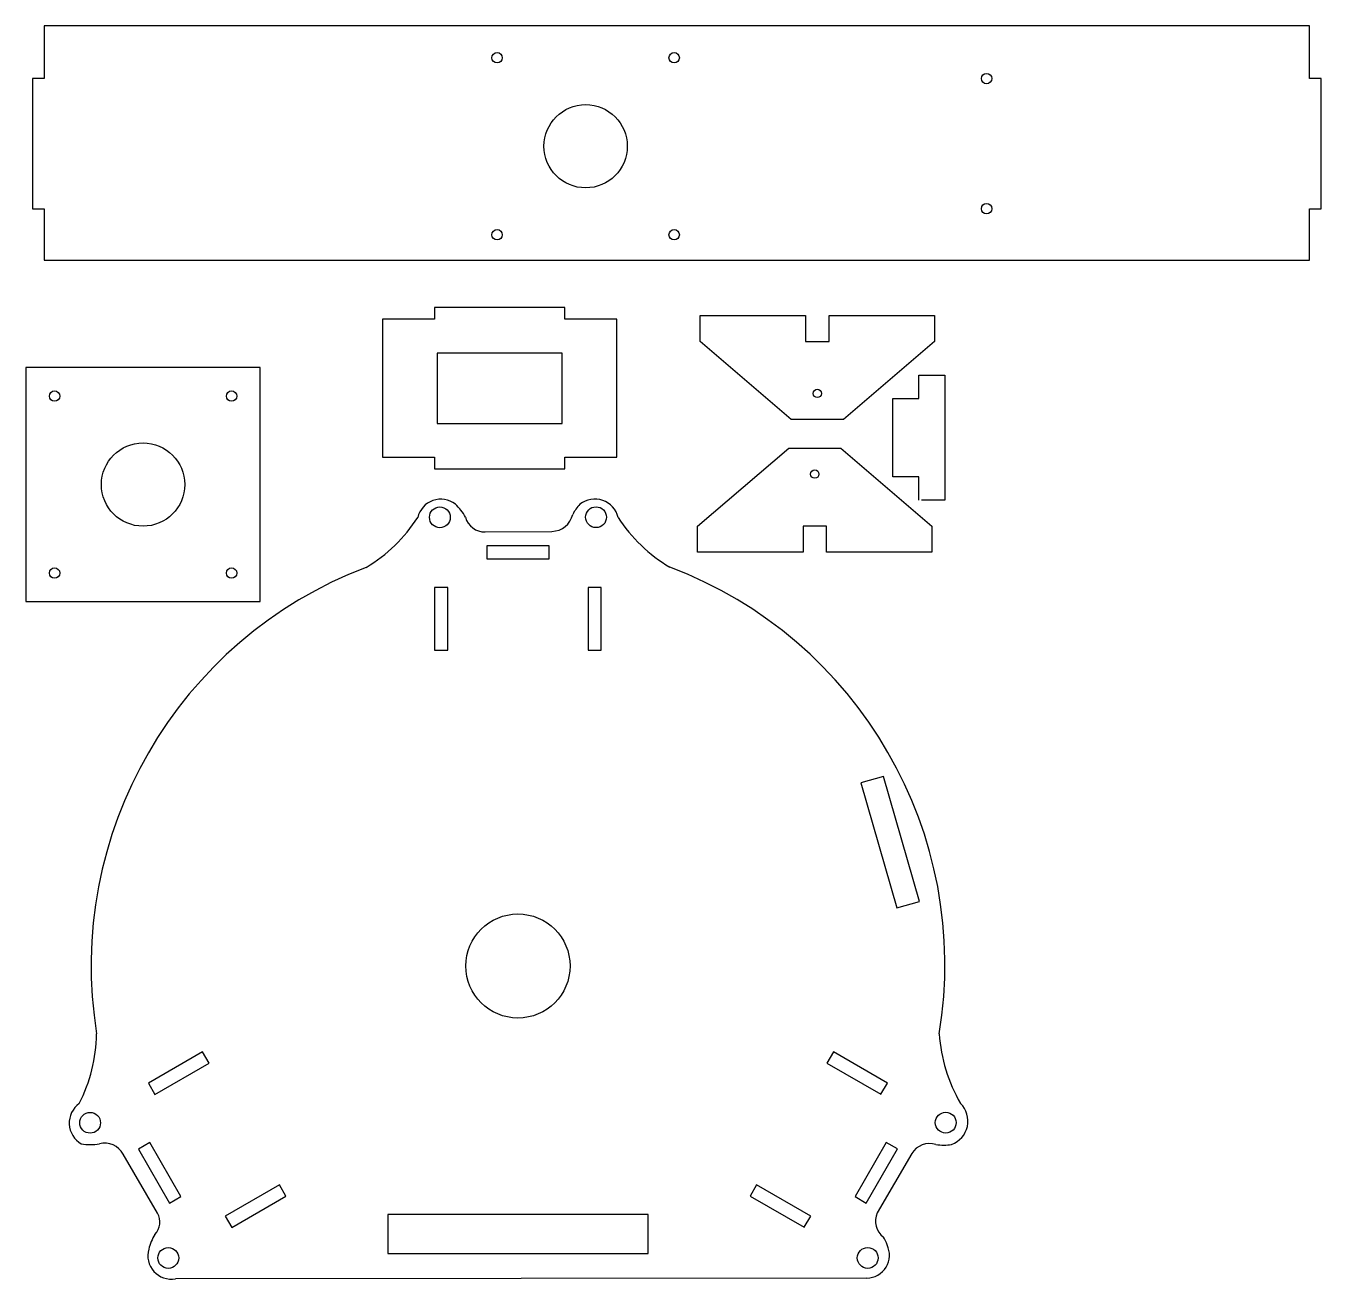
# Model space of a CAD drawing. Header units: millimetres. Extents: x 5 to 502, y 13 to 494.
import ezdxf

# ---------------------------------------------------------------- set-up
doc = ezdxf.new("R2010")
doc.units = ezdxf.units.MM
doc.layers.add('Default', color=70, linetype='Continuous')

msp = doc.modelspace()

# ---------------------------------------------------------------- linework, layer by layer
at = {"layer": 'Default'}
for p, q in [((498, 494.24), (12, 494.24)), ((12, 494.24), (12, 474)), ((498, 474), (498, 494.24)), ((12, 474), (7.5, 474)), ((7.5, 474), (7.5, 424)), ((502.5, 474), (498, 474)), ((502.5, 424), (502.5, 474)), ((7.5, 424), (12, 424)), ((12, 424), (12, 404.24)), ((498, 404.24), (498, 424)), ((498, 424), (502.5, 424)), ((12, 404.24), (498, 404.24)), ((212, 386), (162, 386)), ((162, 386), (162, 381.5)), ((212, 381.5), (212, 386)), ((162, 381.5), (142, 381.5)), ((142, 381.5), (142, 328.5)), ((232, 381.5), (212, 381.5)), ((232, 328.5), (232, 381.5)), ((264, 373), (264, 383)), ((264, 383), (304.5, 383)), ((304.5, 383), (304.5, 373)), ((313.5, 383), (354, 383)), ((313.5, 373), (313.5, 383)), ((354, 383), (354, 373)), ((211, 368.5), (163, 368.5)), ((163, 368.5), (163, 341.5)), ((211, 341.5), (211, 368.5)), ((299, 343), (264, 373)), ((304.5, 373), (313.5, 373)), ((354, 373), (319, 343)), ((95, 363), (5, 363)), ((5, 363), (5, 273)), ((95, 273), (95, 363)), ((348, 351), (348, 360)), ((348, 360), (358, 360)), ((358, 360), (358, 312)), ((338, 321), (338, 351)), ((338, 351), (348, 351)), ((163, 341.5), (211, 341.5)), ((319, 343), (299, 343)), ((142, 328.5), (162, 328.5)), ((162, 328.5), (162, 324)), ((212, 328.5), (232, 328.5)), ((212, 324), (212, 328.5)), ((263, 302), (298, 332)), ((298, 332), (318, 332)), ((318, 332), (353, 302)), ((162, 324), (212, 324)), ((348, 321), (338, 321)), ((348, 312), (348, 321)), ((358, 312), (349, 312)), ((181.42, 299.79), (207.08, 300)), ((263, 292), (263, 302)), ((312.5, 302), (303.5, 302)), ((303.5, 302), (303.5, 292)), ((312.5, 292), (312.5, 302)), ((353, 302), (353, 292)), ((206.01, 294.41), (182.01, 294.41)), ((182.01, 294.41), (182.01, 289.41)), ((206.01, 294.41), (182.01, 294.41)), ((182.01, 294.41), (182.01, 289.41)), ((206.01, 289.41), (206.01, 294.41)), ((206.01, 289.41), (206.01, 294.41)), ((182.01, 289.41), (206.01, 289.41)), ((182.01, 289.41), (206.01, 289.41)), ((303.5, 292), (263, 292)), ((353, 292), (312.5, 292)), ((167.01, 278.41), (162.01, 278.41)), ((162.01, 278.41), (162.01, 254.41)), ((167.01, 278.41), (162.01, 278.41)), ((162.01, 278.41), (162.01, 254.41)), ((167.01, 254.41), (167.01, 278.41)), ((167.01, 254.41), (167.01, 278.41)), ((226.01, 278.41), (221.01, 278.41)), ((221.01, 278.41), (221.01, 254.41)), ((226.01, 278.41), (221.01, 278.41)), ((221.01, 278.41), (221.01, 254.41)), ((226.01, 254.41), (226.01, 278.41)), ((226.01, 254.41), (226.01, 278.41)), ((5, 273), (95, 273)), ((162.01, 254.41), (167.01, 254.41)), ((162.01, 254.41), (167.01, 254.41)), ((221.01, 254.41), (226.01, 254.41)), ((221.01, 254.41), (226.01, 254.41)), ((334.41, 205.87), (325.76, 203.39)), ((348.21, 157.82), (334.41, 205.87)), ((325.76, 203.39), (339.56, 155.33)), ((339.56, 155.33), (348.21, 157.82)), ((72.85, 100), (52.07, 88)), ((75.35, 95.67), (72.85, 100)), ((315.15, 100.02), (312.65, 95.69)), ((335.94, 88.02), (315.15, 100.02)), ((54.57, 83.67), (75.35, 95.67)), ((312.65, 95.69), (333.44, 83.69)), ((52.07, 88), (54.57, 83.67)), ((333.44, 83.69), (335.94, 88.02)), ((52.55, 65.18), (48.22, 62.68)), ((64.55, 44.39), (52.55, 65.18)), ((335.47, 65.2), (323.47, 44.42)), ((339.8, 62.71), (335.47, 65.2)), ((55.56, 38.04), (42.4, 60.68)), ((48.22, 62.68), (60.22, 41.89)), ((327.8, 41.92), (339.8, 62.71)), ((345.24, 60.91), (332, 38.1)), ((102.36, 48.91), (81.58, 36.91)), ((104.86, 44.58), (102.36, 48.91)), ((285.66, 48.92), (283.16, 44.59)), ((306.44, 36.92), (285.66, 48.92)), ((60.22, 41.89), (64.55, 44.39)), ((84.08, 32.58), (104.86, 44.58)), ((283.16, 44.59), (303.94, 32.59)), ((323.47, 44.42), (327.8, 41.92)), ((81.58, 36.91), (84.08, 32.58)), ((244, 37.5), (144, 37.5)), ((144, 37.5), (144, 22.54)), ((244, 22.54), (244, 37.5)), ((303.94, 32.59), (306.44, 36.92)), ((144, 22.54), (244, 22.54)), ((328.03, 13.07), (62.4, 12.82))]:
    msp.add_line(p, q, dxfattribs=at)
for centre, radius in [((186, 482), 2), ((254, 482), 2), ((374, 474), 2), ((220, 448), 16), ((374, 424), 2), ((186, 414), 2), ((254, 414), 2), ((16, 352), 2), ((84, 352), 2), ((309, 353), 1.6), ((50, 318), 16), ((308, 322), 1.6), ((164.01, 305.41), 4), ((164.01, 305.41), 4), ((224, 305.44), 4), ((224, 305.44), 4), ((16, 284), 2), ((84, 284), 2), ((194, 133), 20), ((29.67, 72.75), 4), ((358.32, 72.8), 4), ((59.69, 20.81), 4), ((328.35, 20.82), 4)]:
    msp.add_circle(centre, radius, dxfattribs=at)
for centre, radius, start, end in [((164.37, 303.3), 9.08, 51.8027, 167.0459), ((156.49, 295.97), 19.78, 28.6945, 46.9902), ((228.61, 299.9), 15.07, 135.654, 153.9497), ((223.55, 303.25), 9.18, 13.2947, 128.5379), ((104.36, 338.49), 60.97, 300.9227, 327.0527), ((181.31, 307.52), 7.74, 195.4391, 270.8211), ((206.85, 308.43), 8.44, 271.5162, 346.8982), ((283.61, 338.57), 60.97, 212.994, 239.124), ((194, 132.97), 163.93, 110.8334, 189.1544), ((194.74, 133.48), 163.25, -9.3589, 69.3444), ((-28.81, 107.82), 60.97, 332.9987, 359.1287), ((417.51, 111.23), 61.84, 183.9884, 210.1184), ((30.81, 72.64), 9.18, 125.212, 240.4552), ((357.29, 73.41), 9.56, -69.9899, 45.2532), ((35.24, 56.73), 8.18, 28.8502, 104.2322), ((352.17, 56.64), 8.14, 72.9691, 148.3511), ((29.74, 86.24), 21.87, 260.8876, 279.1833), ((357.55, 83.07), 18.89, 260.8876, 279.1833), ((49.76, 34.6), 6.74, 315.3419, 390.724), ((339.18, 35.03), 7.81, 156.7775, 232.1595), ((71.1, 19.62), 19.45, 148.2323, 166.528), ((327.87, 21.9), 8.83, -88.9946, 26.2486), ((325.61, 22.96), 10.57, 15.6032, 33.8989), ((60.88, 21.72), 9.04, 164.4249, 279.6681)]:
    msp.add_arc(centre, radius, start, end, dxfattribs=at)

doc.saveas('drawing.dxf')
